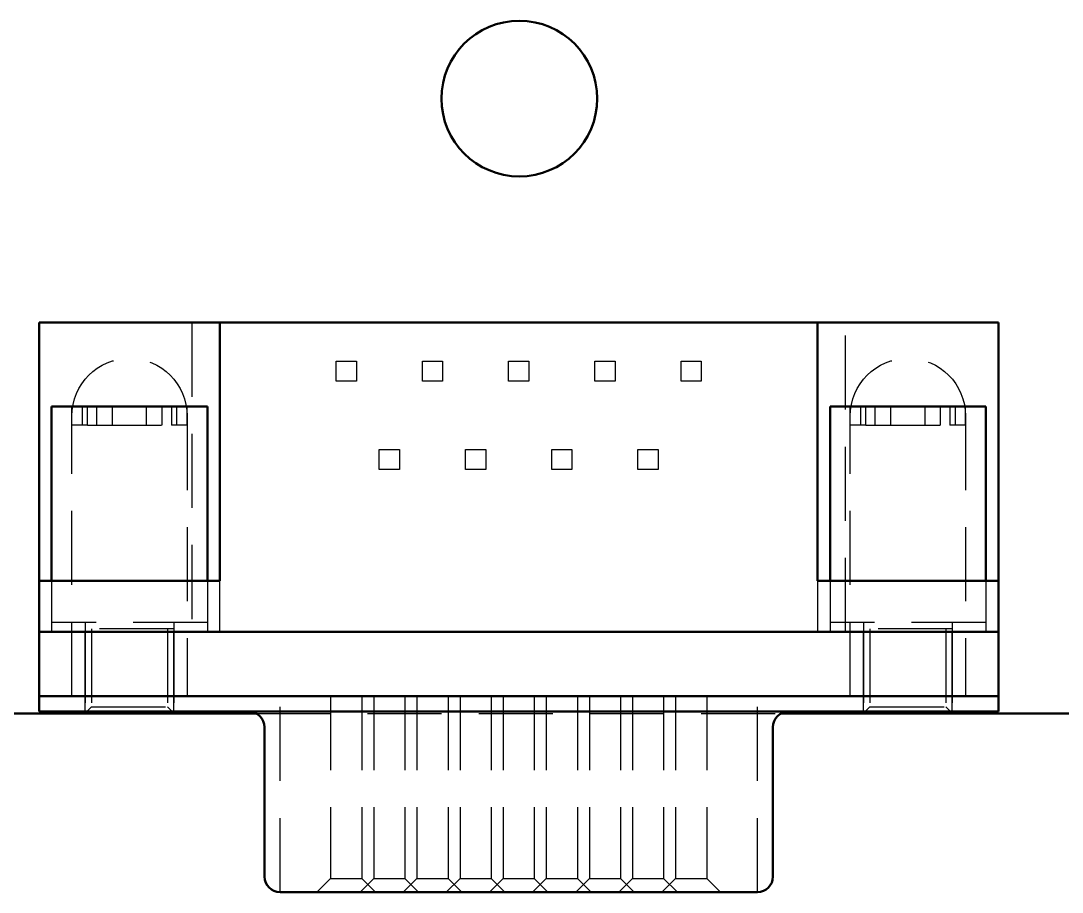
# Model space of a CAD drawing. Header units: millimetres. Extents: x 0 to 420, y 0 to 297.
# Drawn here: x 153.66 to 187.1, y 146.82 to 174.82 of the extents above; entities that cross this region are included whole.
import ezdxf

# ---------------------------------------------------------------- set-up
doc = ezdxf.new("R2010")
doc.units = ezdxf.units.MM
doc.header["$LTSCALE"] = 0.75
doc.linetypes.add('HIDDEN2', pattern=[4.7625, 3.175, -1.5875])
doc.layers.add('Hidden', color=7, linetype='HIDDEN2', lineweight=25)
doc.layers.add('Visible', color=7, linetype='Continuous', lineweight=50)

msp = doc.modelspace()

# ---------------------------------------------------------------- linework, layer by layer
at = {"layer": 'Hidden', "extrusion": (-1e-16, -1, 0)}
for p, q in [((159.146, 165.125), (159.146, 155.185)), ((180.146, 155.185), (180.146, 165.125)), ((163.781, 163.24), (163.781, 163.89)), ((163.781, 163.89), (164.431, 163.89)), ((164.431, 163.89), (164.431, 163.24)), ((166.551, 163.24), (166.551, 163.89)), ((166.551, 163.89), (167.201, 163.89)), ((167.201, 163.89), (167.201, 163.24)), ((169.321, 163.24), (169.321, 163.89)), ((169.321, 163.89), (169.971, 163.89)), ((169.971, 163.89), (169.971, 163.24)), ((172.091, 163.24), (172.091, 163.89)), ((172.091, 163.89), (172.741, 163.89)), ((172.741, 163.89), (172.741, 163.24)), ((174.861, 163.24), (174.861, 163.89)), ((174.861, 163.89), (175.511, 163.89)), ((175.511, 163.89), (175.511, 163.24)), ((164.431, 163.24), (163.781, 163.24)), ((167.201, 163.24), (166.551, 163.24)), ((169.971, 163.24), (169.321, 163.24)), ((172.741, 163.24), (172.091, 163.24)), ((175.511, 163.24), (174.861, 163.24)), ((155.296, 161.825), (155.296, 162.425)), ((155.621, 162.425), (155.621, 161.825)), ((155.621, 162.425), (155.621, 161.825)), ((155.796, 161.825), (155.796, 162.425)), ((156.096, 161.825), (156.096, 162.425)), ((156.596, 161.825), (156.596, 162.425)), ((157.696, 161.825), (157.696, 162.425)), ((158.196, 161.825), (158.196, 162.425)), ((158.496, 162.425), (158.496, 161.825)), ((158.671, 161.825), (158.671, 162.425)), ((158.671, 161.825), (158.671, 162.425)), ((158.996, 161.825), (158.996, 162.425)), ((180.296, 161.825), (180.296, 162.425)), ((180.621, 162.425), (180.621, 161.825)), ((180.621, 162.425), (180.621, 161.825)), ((180.796, 161.825), (180.796, 162.425)), ((181.096, 161.825), (181.096, 162.425)), ((181.596, 161.825), (181.596, 162.425)), ((182.696, 161.825), (182.696, 162.425)), ((183.196, 161.825), (183.196, 162.425)), ((183.496, 162.425), (183.496, 161.825)), ((183.671, 161.825), (183.671, 162.425)), ((183.671, 161.825), (183.671, 162.425)), ((183.996, 161.825), (183.996, 162.425)), ((155.296, 153.125), (155.296, 162.125)), ((158.996, 162.125), (158.996, 153.125)), ((180.296, 153.125), (180.296, 162.125)), ((183.996, 162.125), (183.996, 153.125)), ((155.796, 161.825), (155.296, 161.825)), ((155.796, 161.825), (155.621, 161.825)), ((155.796, 161.825), (155.621, 161.825)), ((155.796, 161.825), (158.496, 161.825)), ((158.996, 161.825), (158.496, 161.825)), ((158.671, 161.825), (158.496, 161.825)), ((158.671, 161.825), (158.496, 161.825)), ((180.796, 161.825), (180.296, 161.825)), ((180.796, 161.825), (180.621, 161.825)), ((180.796, 161.825), (180.621, 161.825)), ((180.796, 161.825), (183.496, 161.825)), ((183.996, 161.825), (183.496, 161.825)), ((183.671, 161.825), (183.496, 161.825)), ((183.671, 161.825), (183.496, 161.825)), ((165.166, 160.4), (165.166, 161.05)), ((165.166, 161.05), (165.816, 161.05)), ((165.816, 161.05), (165.816, 160.4)), ((167.936, 160.4), (167.936, 161.05)), ((167.936, 161.05), (168.586, 161.05)), ((168.586, 161.05), (168.586, 160.4)), ((170.706, 160.4), (170.706, 161.05)), ((170.706, 161.05), (171.356, 161.05)), ((171.356, 161.05), (171.356, 160.4)), ((173.476, 160.4), (173.476, 161.05)), ((173.476, 161.05), (174.126, 161.05)), ((174.126, 161.05), (174.126, 160.4)), ((165.816, 160.4), (165.166, 160.4)), ((168.586, 160.4), (167.936, 160.4)), ((171.356, 160.4), (170.706, 160.4)), ((174.126, 160.4), (173.476, 160.4)), ((154.646, 156.825), (154.646, 155.485)), ((159.646, 156.825), (159.646, 155.485)), ((160.046, 155.185), (160.046, 156.825)), ((179.246, 156.825), (179.246, 155.185)), ((179.646, 156.825), (179.646, 155.485)), ((184.646, 156.825), (184.646, 155.485)), ((154.646, 155.485), (154.646, 155.185)), ((159.646, 155.485), (154.646, 155.485)), ((155.724, 155.485), (155.724, 155.185)), ((158.568, 155.285), (155.724, 155.285)), ((155.724, 155.285), (155.724, 152.625)), ((155.724, 153.125), (155.724, 155.185)), ((155.924, 155.285), (155.924, 152.775)), ((158.368, 155.285), (158.368, 152.775)), ((158.568, 155.485), (158.568, 155.185)), ((158.568, 155.285), (158.568, 152.625)), ((158.568, 153.125), (158.568, 155.185)), ((159.646, 155.485), (159.646, 155.185)), ((179.646, 155.485), (179.646, 155.185)), ((184.646, 155.485), (179.646, 155.485)), ((180.724, 155.485), (180.724, 155.185)), ((183.568, 155.285), (180.724, 155.285)), ((180.724, 155.285), (180.724, 152.625)), ((180.724, 153.125), (180.724, 155.185)), ((180.924, 155.285), (180.924, 152.775)), ((183.368, 155.285), (183.368, 152.775)), ((183.568, 155.485), (183.568, 155.185)), ((183.568, 155.285), (183.568, 152.625)), ((183.568, 153.125), (183.568, 155.185)), ((184.646, 155.485), (184.646, 155.185)), ((155.724, 152.625), (155.724, 153.125)), ((158.568, 152.625), (158.568, 153.125)), ((161.981, 146.825), (161.981, 153.125)), ((161.981, 146.825), (161.981, 153.125)), ((163.606, 153.125), (163.606, 147.265)), ((164.606, 153.125), (164.606, 147.265)), ((164.991, 153.125), (164.991, 147.265)), ((165.991, 153.125), (165.991, 147.265)), ((166.376, 153.125), (166.376, 147.265)), ((167.376, 153.125), (167.376, 147.265)), ((167.761, 153.125), (167.761, 147.265)), ((168.761, 153.125), (168.761, 147.265)), ((169.146, 153.125), (169.146, 147.265)), ((170.146, 153.125), (170.146, 147.265)), ((170.531, 153.125), (170.531, 147.265)), ((171.531, 153.125), (171.531, 147.265)), ((171.916, 153.125), (171.916, 147.265)), ((172.916, 153.125), (172.916, 147.265)), ((173.301, 153.125), (173.301, 147.265)), ((174.301, 153.125), (174.301, 147.265)), ((174.686, 153.125), (174.686, 147.265)), ((175.686, 153.125), (175.686, 147.265)), ((177.311, 146.825), (177.311, 153.125)), ((177.311, 146.825), (177.311, 153.125)), ((180.724, 152.625), (180.724, 153.125)), ((183.568, 152.625), (183.568, 153.125)), ((155.924, 152.775), (155.774, 152.625)), ((155.924, 152.775), (158.368, 152.775)), ((158.368, 152.775), (158.518, 152.625)), ((161.218, 152.565), (178.073, 152.565)), ((161.218, 152.565), (178.073, 152.565)), ((180.924, 152.775), (180.774, 152.625)), ((180.924, 152.775), (183.368, 152.775)), ((183.368, 152.775), (183.518, 152.625)), ((163.606, 147.265), (163.166, 146.825)), ((163.606, 147.265), (164.606, 147.265)), ((164.991, 147.265), (164.551, 146.825)), ((164.606, 147.265), (165.046, 146.825)), ((164.991, 147.265), (165.991, 147.265)), ((166.376, 147.265), (165.936, 146.825)), ((165.991, 147.265), (166.431, 146.825)), ((166.376, 147.265), (167.376, 147.265)), ((167.761, 147.265), (167.321, 146.825)), ((167.376, 147.265), (167.816, 146.825)), ((167.761, 147.265), (168.761, 147.265)), ((169.146, 147.265), (168.706, 146.825)), ((168.761, 147.265), (169.201, 146.825)), ((169.146, 147.265), (170.146, 147.265)), ((170.531, 147.265), (170.091, 146.825)), ((170.146, 147.265), (170.586, 146.825)), ((170.531, 147.265), (171.531, 147.265)), ((171.916, 147.265), (171.476, 146.825)), ((171.531, 147.265), (171.971, 146.825)), ((171.916, 147.265), (172.916, 147.265)), ((173.301, 147.265), (172.861, 146.825)), ((172.916, 147.265), (173.356, 146.825)), ((173.301, 147.265), (174.301, 147.265)), ((174.686, 147.265), (174.246, 146.825)), ((174.301, 147.265), (174.741, 146.825)), ((174.686, 147.265), (175.686, 147.265)), ((175.686, 147.265), (176.126, 146.825))]:
    msp.add_line(p, q, dxfattribs=at)
at = {"layer": 'Hidden', "extrusion": (0, 0, -1)}
for centre in [(-157.146, 162.125), (-182.146, 162.125)]:
    msp.add_arc(centre, 1.85, 0, 180, dxfattribs=at)
at = {"layer": 'Visible', "extrusion": (-1e-16, -1, 0)}
for p, q in [((154.241, 165.125), (160.046, 165.125)), ((154.241, 156.825), (154.241, 165.125)), ((160.046, 165.125), (160.046, 156.825)), ((160.046, 165.125), (179.246, 165.125)), ((179.246, 156.825), (179.246, 165.125)), ((179.246, 165.125), (185.051, 165.125)), ((185.051, 165.125), (185.051, 156.825)), ((159.646, 162.425), (154.646, 162.425)), ((154.646, 162.425), (154.646, 156.825)), ((159.646, 162.425), (159.646, 156.825)), ((184.646, 162.425), (179.646, 162.425)), ((179.646, 162.425), (179.646, 156.825)), ((184.646, 162.425), (184.646, 156.825)), ((160.046, 156.825), (154.241, 156.825)), ((154.241, 156.825), (154.241, 155.185)), ((185.051, 156.825), (179.246, 156.825)), ((185.051, 155.185), (185.051, 156.825)), ((154.241, 155.185), (155.541, 155.185)), ((154.241, 153.125), (154.241, 155.185)), ((183.751, 155.185), (155.541, 155.185)), ((183.751, 155.185), (185.051, 155.185)), ((185.051, 153.125), (185.051, 155.185)), ((154.241, 152.625), (154.241, 153.125)), ((154.241, 153.125), (155.541, 153.125)), ((154.241, 153.125), (155.541, 153.125)), ((183.751, 153.125), (155.541, 153.125)), ((183.751, 153.125), (155.541, 153.125)), ((183.751, 153.125), (185.051, 153.125)), ((183.751, 153.125), (185.051, 153.125)), ((185.051, 152.625), (185.051, 153.125)), ((150.586, 152.565), (161.218, 152.565)), ((150.586, 152.565), (161.218, 152.565)), ((154.241, 152.625), (155.541, 152.625)), ((183.751, 152.625), (155.541, 152.625)), ((178.073, 152.565), (189.786, 152.565)), ((178.073, 152.565), (189.786, 152.565)), ((183.751, 152.625), (185.051, 152.625)), ((161.481, 147.325), (161.481, 152.125)), ((177.811, 147.325), (177.811, 152.125)), ((161.981, 146.825), (163.481, 146.825)), ((161.981, 146.825), (163.481, 146.825)), ((175.811, 146.825), (163.481, 146.825)), ((175.811, 146.825), (163.481, 146.825)), ((175.811, 146.825), (177.311, 146.825)), ((175.811, 146.825), (177.311, 146.825))]:
    msp.add_line(p, q, dxfattribs=at)
at = {"layer": 'Visible', "extrusion": (0, 0, -1)}
msp.add_circle((-169.666, 172.32), 2.5, dxfattribs=at)
msp.add_circle((-169.666, 172.32), 2.5, dxfattribs=at)
for centre, start, end in [((-160.981, 152.125), 90, 180), ((-178.311, 152.125), 0, 90), ((-161.981, 147.325), 270, 0), ((-177.311, 147.325), 180, 270)]:
    msp.add_arc(centre, 0.5, start, end, dxfattribs=at)

doc.saveas('drawing.dxf')
